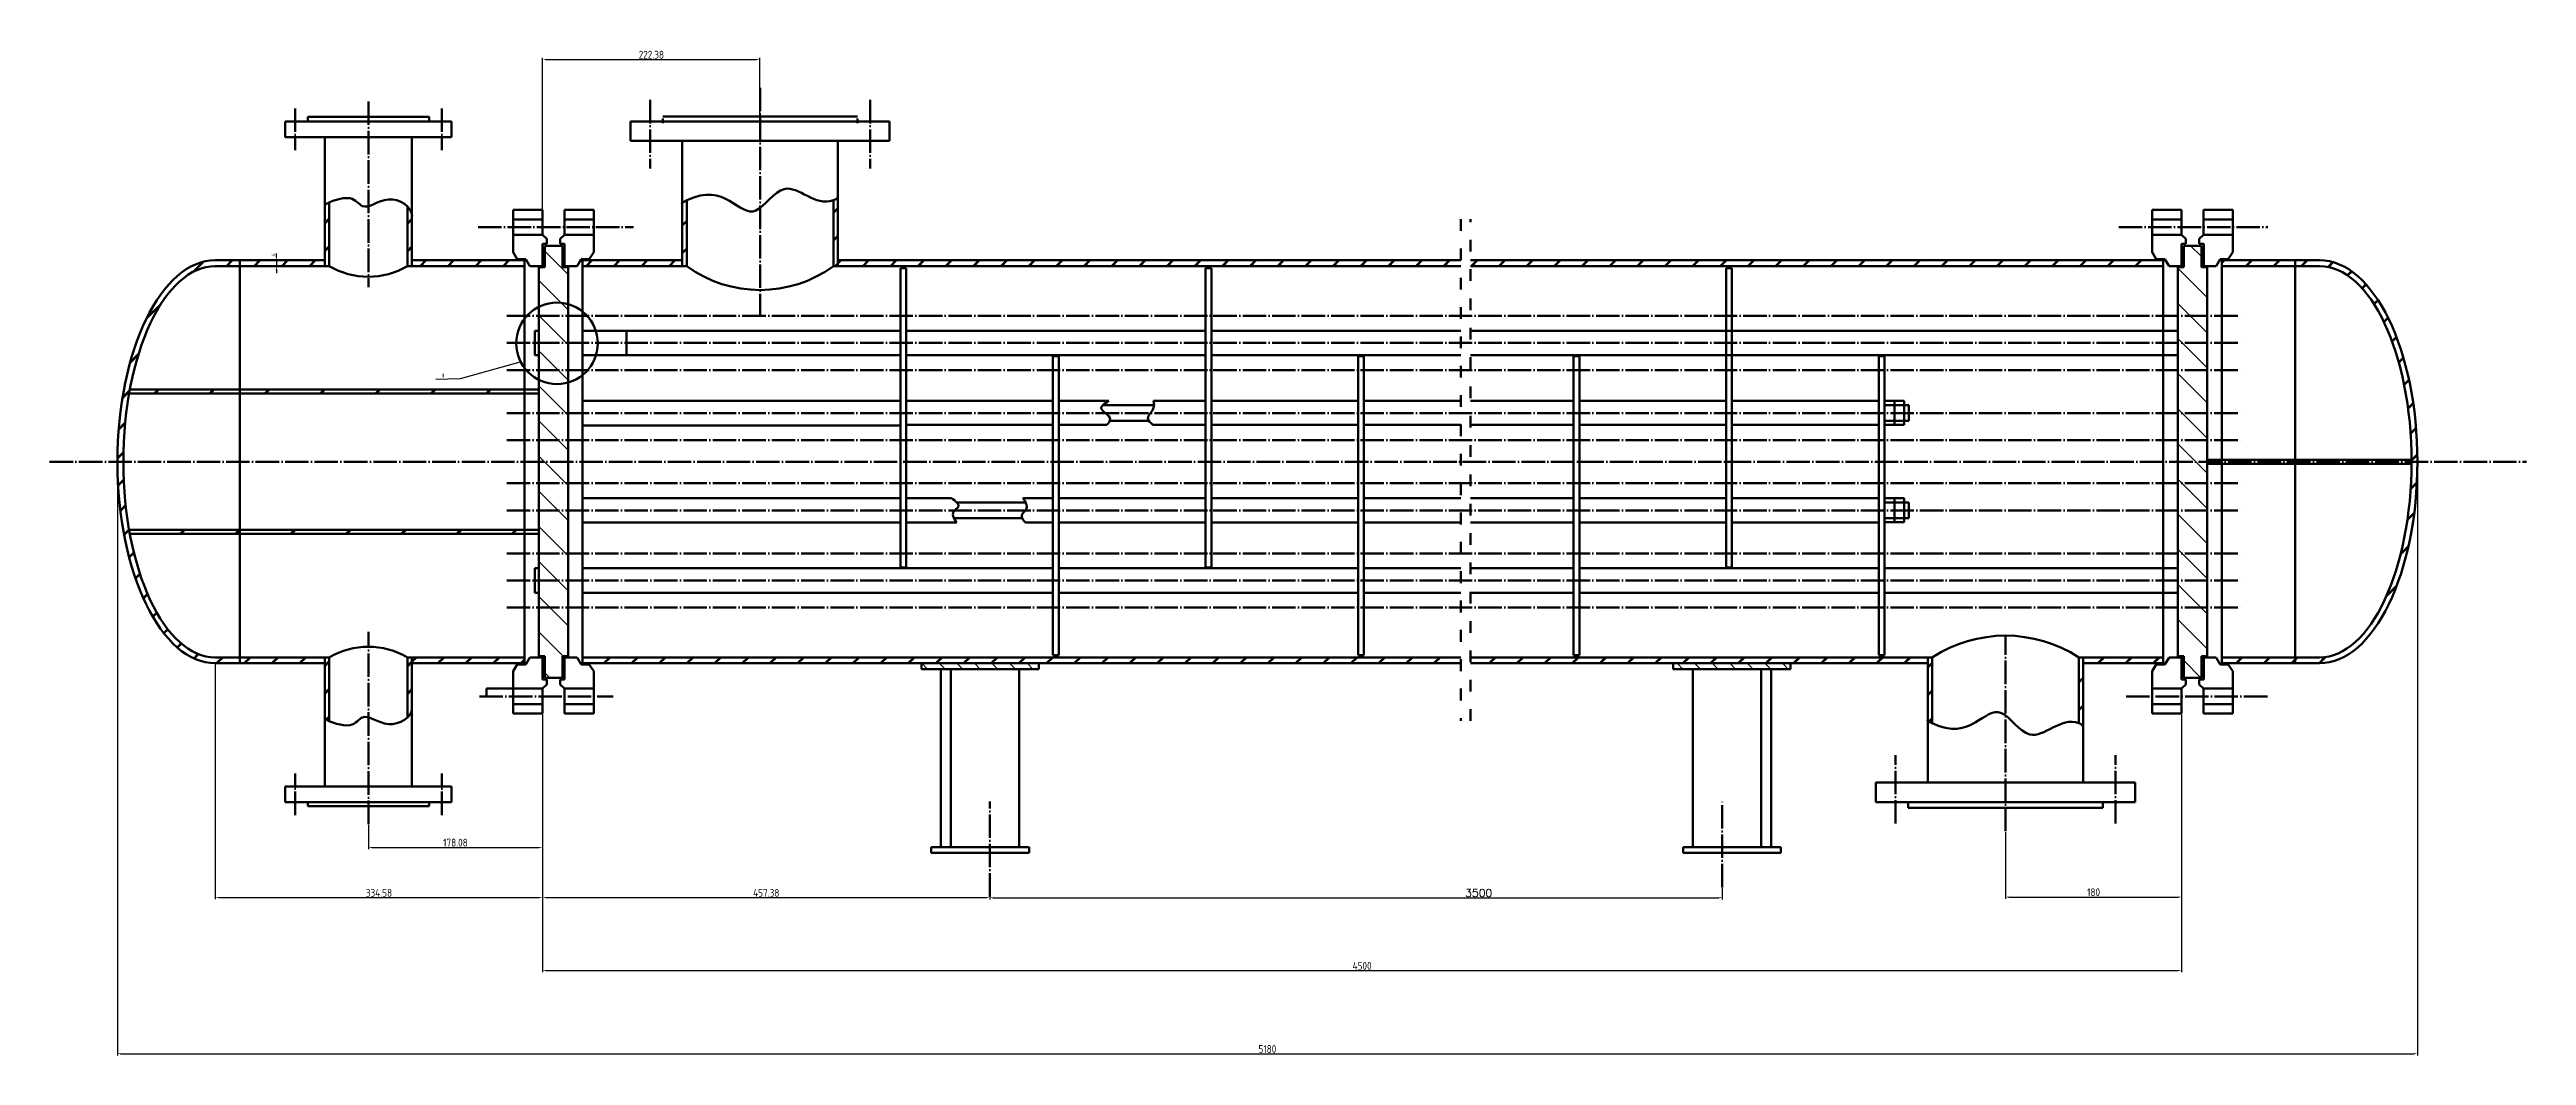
# Model space of a CAD drawing. Extents: x 163 to 2695, y 305 to 1333.
import ezdxf

# ---------------------------------------------------------------- set-up
doc = ezdxf.new("R2010")
doc.units = 0
doc.linetypes.add('ACAD_ISO03W100', pattern=[30, 12, -18])
doc.linetypes.add('ACAD_ISO04W100', pattern=[30, 24, -3, 0, -3])
doc.layers.get('0').update_dxf_attribs({"linetype": 'CONTINUOUS'})
doc.layers.get('Defpoints').update_dxf_attribs({"linetype": 'CONTINUOUS'})
for name, color, linetype, lineweight in [('中心线', 2, 'CONTINUOUS', 50), ('标注', 212, 'CONTINUOUS', 50), ('细实线', 82, 'CONTINUOUS', 50), ('轮廓线', 160, 'CONTINUOUS', 100)]:
    doc.layers.add(name, color=color, linetype=linetype, lineweight=lineweight)
doc.styles.get("Standard").update_dxf_attribs({"font": 'txt.shx', "bigfont": 'bigfont.shx'})
doc.styles.add('工程字', font='gbenor.shx', dxfattribs={"bigfont": 'gbcbig.shx'})
doc.dimstyles.new('GB-35', dxfattribs={"dimtxt": 3.5, "dimasz": 3.5, "dimexe": 1.75, "dimexo": 0.875, "dimgap": 0.875, "dimtad": 1, "dimdsep": 46, "dimtxsty": '工程字', "dimcen": 3.5, "dimadec": 0, "dimazin": 0, "dimtfac": 0.7, "dimtmove": 0, "dimatfit": 3, "dimfxl": 0, "dimtzin": 0, "dimarcsym": 0})
pattern_1 = [(45, (-496.246, -746.283), (-14.14214, 14.14214), []), (45, (-495.846, -746.283), (-14.14214, 14.14214), [])]

# ---------------------------------------------------------------- blocks, each defined once
blk = doc.blocks.new('*D10')
at = {"layer": 'Defpoints', "color": 0}
for p in [(397.7, 1117.7), (394.6, 1111.7), (397.7, 1111.7)]:
    blk.add_point(p, dxfattribs=at)
at = {"layer": '标注', "color": 0, "lineweight": -2}
for p, q in [((396.8, 1117.7), (392.8, 1117.7)), ((394.6, 1121.2), (394.6, 1124.7)), ((394.6, 1117.7), (394.6, 1111.7)), ((396.8, 1111.7), (392.8, 1111.7)), ((394.6, 1108.2), (394.6, 1104.7))]:
    blk.add_line(p, q, dxfattribs=at)
at = {"layer": '标注', "color": 0}
for points in [[(394, 1121.2), (395.2, 1121.2), (394.6, 1117.7)], [(394, 1108.2), (395.2, 1108.2), (394.6, 1111.7)]]:
    blk.add_solid(points, dxfattribs=at)
at = {"layer": '标注', "color": 0, "lineweight": 50, "insert": (391.6, 1123.4), "char_height": 3.5, "attachment_point": 5, "rotation": 90, "style": '工程字'}
blk.add_mtext('6', dxfattribs=at)
blk = doc.blocks.new('*D11')
at = {"layer": 'Defpoints', "color": 0}
for p in [(666.8, 654.2), (488.7, 541.3), (666.8, 517.4)]:
    blk.add_point(p, dxfattribs=at)
at = {"layer": '标注', "color": 0, "lineweight": -2}
for p, q in [((666.8, 653.4), (666.8, 515.7)), ((488.7, 540.4), (488.7, 515.7)), ((492.2, 517.4), (663.3, 517.4))]:
    blk.add_line(p, q, dxfattribs=at)
at = {"layer": '标注', "color": 0}
for points in [[(492.2, 518), (492.2, 516.9), (488.7, 517.4)], [(663.3, 518), (663.3, 516.9), (666.8, 517.4)]]:
    blk.add_solid(points, dxfattribs=at)
at = {"layer": '标注', "color": 0, "lineweight": 50, "insert": (577.7, 522.3), "char_height": 8, "attachment_point": 5, "style": '工程字'}
blk.add_mtext('178.08', dxfattribs=at)
blk = doc.blocks.new('*D12')
at = {"layer": 'Defpoints', "color": 0}
for p in [(666.8, 484.9), (1124.1, 467), (1124.1, 466.1)]:
    blk.add_point(p, dxfattribs=at)
at = {"layer": '标注', "color": 0, "lineweight": -2}
for p, q in [((666.8, 484), (666.8, 464.4)), ((670.3, 466.1), (1120.6, 466.1)), ((1124.1, 466.1), (1124.1, 464.4))]:
    blk.add_line(p, q, dxfattribs=at)
at = {"layer": '标注', "color": 0}
for points in [[(670.3, 466.7), (670.3, 465.6), (666.8, 466.1)], [(1120.6, 466.7), (1120.6, 465.6), (1124.1, 466.1)]]:
    blk.add_solid(points, dxfattribs=at)
at = {"layer": '标注', "color": 0, "lineweight": 50, "insert": (895.5, 471), "char_height": 8, "attachment_point": 5, "style": '工程字'}
blk.add_mtext('457.38', dxfattribs=at)
blk = doc.blocks.new('*D13')
at = {"layer": 'Defpoints', "color": 0}
for p in [(332.2, 705.7), (666.8, 654.2), (666.8, 466.1)]:
    blk.add_point(p, dxfattribs=at)
at = {"layer": '标注', "color": 0, "lineweight": -2}
for p, q in [((332.2, 704.9), (332.2, 464.4)), ((666.8, 653.4), (666.8, 464.4)), ((335.7, 466.1), (663.3, 466.1))]:
    blk.add_line(p, q, dxfattribs=at)
at = {"layer": '标注', "color": 0}
for points in [[(335.7, 466.7), (335.7, 465.6), (332.2, 466.1)], [(663.3, 466.7), (663.3, 465.6), (666.8, 466.1)]]:
    blk.add_solid(points, dxfattribs=at)
at = {"layer": '标注', "color": 0, "lineweight": 50, "insert": (499.5, 471), "char_height": 8, "attachment_point": 5, "style": '工程字'}
blk.add_mtext('334.58', dxfattribs=at)
blk = doc.blocks.new('*D14')
at = {"layer": 'Defpoints', "color": 0}
for p in [(232.2, 911.7), (2583.7, 911.7), (2583.7, 306.5)]:
    blk.add_point(p, dxfattribs=at)
at = {"layer": '标注', "color": 0, "lineweight": -2}
for p, q in [((232.2, 910.9), (232.2, 304.7)), ((2583.7, 910.9), (2583.7, 304.7)), ((235.7, 306.5), (2580.2, 306.5))]:
    blk.add_line(p, q, dxfattribs=at)
at = {"layer": '标注', "color": 0}
for points in [[(235.7, 307.1), (235.7, 305.9), (232.2, 306.5)], [(2580.2, 307.1), (2580.2, 305.9), (2583.7, 306.5)]]:
    blk.add_solid(points, dxfattribs=at)
at = {"layer": '标注', "color": 0, "lineweight": 50, "insert": (1407.9, 311.3), "char_height": 8, "attachment_point": 5, "style": '工程字'}
blk.add_mtext('5180', dxfattribs=at)
blk = doc.blocks.new('*D15')
at = {"layer": 'Defpoints', "color": 0}
for p in [(1124.1, 467), (1872.8, 476.6), (1872.8, 466)]:
    blk.add_point(p, dxfattribs=at)
at = {"layer": '标注', "color": 0, "lineweight": -2}
for p, q in [((1124.1, 466.1), (1124.1, 464.2)), ((1127.6, 466), (1869.3, 466)), ((1872.8, 475.7), (1872.8, 464.2))]:
    blk.add_line(p, q, dxfattribs=at)
at = {"layer": '标注', "color": 0}
for points in [[(1127.6, 466.6), (1127.6, 465.4), (1124.1, 466)], [(1869.3, 466.6), (1869.3, 465.4), (1872.8, 466)]]:
    blk.add_solid(points, dxfattribs=at)
at = {"layer": '标注', "color": 0, "lineweight": 50, "insert": (1623.9, 470.9), "char_height": 8, "attachment_point": 5}
blk.add_mtext('3500', dxfattribs=at)
blk = doc.blocks.new('*D16')
at = {"layer": 'Defpoints', "color": 0}
for p in [(666.8, 653.4), (2342.6, 654.2), (2342.6, 391.5)]:
    blk.add_point(p, dxfattribs=at)
at = {"layer": '标注', "color": 0, "lineweight": -2}
for p, q in [((666.8, 652.5), (666.8, 389.8)), ((2342.6, 653.4), (2342.6, 389.8)), ((670.3, 391.5), (2339.1, 391.5))]:
    blk.add_line(p, q, dxfattribs=at)
at = {"layer": '标注', "color": 0}
for points in [[(670.3, 392.1), (670.3, 391), (666.8, 391.5)], [(2339.1, 392.1), (2339.1, 391), (2342.6, 391.5)]]:
    blk.add_solid(points, dxfattribs=at)
at = {"layer": '标注', "color": 0, "lineweight": 50, "insert": (1504.7, 396.4), "char_height": 2.5, "attachment_point": 5, "style": '工程字'}
blk.add_mtext('{\\H3.2x;4500}', dxfattribs=at)
blk = doc.blocks.new('*D17')
at = {"layer": 'Defpoints', "color": 0}
for p in [(2162.6, 533.9), (2342.6, 533.9), (2342.6, 466.7)]:
    blk.add_point(p, dxfattribs=at)
at = {"layer": '标注', "color": 0, "lineweight": -2}
for p, q in [((2162.6, 533), (2162.6, 465)), ((2342.6, 533), (2342.6, 465)), ((2166.1, 466.7), (2339.1, 466.7))]:
    blk.add_line(p, q, dxfattribs=at)
at = {"layer": '标注', "color": 0}
for points in [[(2166.1, 467.3), (2166.1, 466.1), (2162.6, 466.7)], [(2339.1, 467.3), (2339.1, 466.1), (2342.6, 466.7)]]:
    blk.add_solid(points, dxfattribs=at)
at = {"layer": '标注', "color": 0, "lineweight": 50, "insert": (2252.6, 471.6), "char_height": 8, "attachment_point": 5, "style": '工程字'}
blk.add_mtext('180', dxfattribs=at)
blk = doc.blocks.new('*D18')
at = {"layer": 'Defpoints', "color": 0}
for p in [(889.1, 1323.1), (889.1, 1264.7), (666.8, 1169.2)]:
    blk.add_point(p, dxfattribs=at)
at = {"layer": '标注', "color": 0, "lineweight": -2}
for p, q in [((666.8, 1170.1), (666.8, 1324.8)), ((670.3, 1323.1), (885.6, 1323.1)), ((889.1, 1265.6), (889.1, 1324.8))]:
    blk.add_line(p, q, dxfattribs=at)
at = {"layer": '标注', "color": 0}
for points in [[(670.3, 1323.6), (670.3, 1322.5), (666.8, 1323.1)], [(885.6, 1323.6), (885.6, 1322.5), (889.1, 1323.1)]]:
    blk.add_solid(points, dxfattribs=at)
at = {"layer": '标注', "color": 0, "lineweight": 50, "insert": (778, 1327.9), "char_height": 8, "attachment_point": 5, "style": '工程字'}
blk.add_mtext('222.38', dxfattribs=at)

msp = doc.modelspace()

# ---------------------------------------------------------------- hatches: boundary and pattern name
h = msp.add_hatch()
h.set_pattern_fill('ANSI31', color=256, scale=8, angle=90, style=0)
h.paths.add_polyline_path([(693.051, 762.596), (663.051, 762.596), (663.051, 712.938), (669.051, 712.938), (669.051, 690.938), (687.051, 690.938), (687.051, 712.938), (693.051, 712.938)])
h.paths.add_polyline_path([(693.051, 862.022), (663.051, 862.022), (663.051, 818.022), (693.051, 818.022)])
h.paths.add_polyline_path([(693.051, 790.309), (663.051, 790.309), (663.051, 762.596), (693.051, 762.596)])
h.paths.add_polyline_path([(693.051, 818.022), (663.051, 818.022), (663.051, 790.309), (693.051, 790.309)])
h.paths.add_polyline_path([(693.051, 889.734), (663.051, 889.734), (663.051, 862.022), (693.051, 862.022)])
h.paths.add_polyline_path([(693.051, 911.734), (663.051, 911.734), (663.051, 889.734), (693.051, 889.734)])
h.paths.add_polyline_path([(693.051, 933.734), (663.051, 933.734), (663.051, 911.734), (693.051, 911.734)])
h.paths.add_polyline_path([(693.051, 961.447), (663.051, 961.447), (663.051, 933.734), (693.051, 933.734)])
h.paths.add_polyline_path([(693.051, 992.797, -0.1870693), (663.051, 995.465), (663.051, 961.447), (693.051, 961.447)])
h.paths.add_polyline_path([(693.051, 1005.447), (663.051, 1005.447), (663.051, 995.465, 0.1870693), (693.051, 992.797)])
h.paths.add_polyline_path([(693.051, 1033.16), (663.051, 1033.16), (663.051, 1005.447), (693.051, 1005.447)])
h.paths.add_polyline_path([(693.051, 1060.873), (663.051, 1060.873), (663.051, 1033.16), (693.051, 1033.16)])
h.paths.add_polyline_path([(693.051, 1110.531), (687.051, 1110.531), (687.051, 1132.531), (669.051, 1132.531), (669.051, 1110.531), (663.051, 1110.531), (663.051, 1070.175, -0.1870693), (693.051, 1072.843)])
h.paths.add_polyline_path([(693.051, 1072.843, 0.1870693), (663.051, 1070.175), (663.051, 1060.873), (693.051, 1060.873)])
h = msp.add_hatch()
h.set_pattern_fill('ANSI31', color=256, scale=8, angle=90, style=0)
h.paths.add_polyline_path([(2338.858, 1060.873), (2368.858, 1060.873), (2368.858, 1110.531), (2362.858, 1110.531), (2362.858, 1132.531), (2344.858, 1132.531), (2344.858, 1110.531), (2338.858, 1110.531)])
h.paths.add_polyline_path([(2368.858, 1033.16), (2368.858, 1060.873), (2338.858, 1060.873), (2338.858, 1033.16)])
h.paths.add_polyline_path([(2338.858, 1033.16), (2338.858, 1005.447), (2368.858, 1005.447), (2368.858, 1033.16)])
h.paths.add_polyline_path([(2368.858, 1005.447), (2338.858, 1005.447), (2338.858, 961.447), (2368.858, 961.447)])
h.paths.add_polyline_path([(2338.858, 961.447), (2338.858, 933.734), (2368.858, 933.734), (2368.858, 961.447)])
h.paths.add_polyline_path([(2368.858, 933.734), (2338.858, 933.734), (2338.858, 911.734), (2368.858, 911.734)])
h.paths.add_polyline_path([(2368.858, 889.734), (2368.858, 911.734), (2338.858, 911.734), (2338.858, 889.734)])
h.paths.add_polyline_path([(2368.858, 862.022), (2368.858, 889.734), (2338.858, 889.734), (2338.858, 862.022)])
h.paths.add_polyline_path([(2368.858, 862.022), (2338.858, 862.022), (2338.858, 818.022), (2368.858, 818.022)])
h.paths.add_polyline_path([(2368.858, 818.022), (2338.858, 818.022), (2338.858, 790.309), (2368.858, 790.309)])
h.paths.add_polyline_path([(2368.858, 790.309), (2338.858, 790.309), (2338.858, 762.596), (2368.858, 762.596)])
h.paths.add_polyline_path([(2368.858, 762.596), (2338.858, 762.596), (2338.858, 712.938), (2344.858, 712.938), (2344.858, 690.938), (2362.858, 690.938), (2362.858, 712.938), (2368.858, 712.938)])
h = msp.add_hatch()
h.set_pattern_fill('ANSI31', color=256, scale=4, angle=90, style=0)
h.paths.add_polyline_path([(1174.143, 705.734), (1054.143, 705.734), (1054.143, 699.734), (1114.143, 699.734), (1174.143, 699.734)])
h = msp.add_hatch()
h.set_pattern_fill('ANSI31', color=256, scale=4, angle=90, style=0)
h.paths.add_polyline_path([(1942.825, 705.734), (1822.825, 705.734), (1822.825, 699.734), (1882.825, 699.734), (1942.825, 699.734)])
at = {"layer": '细实线', "lineweight": 50}
h = msp.add_hatch(dxfattribs=at)
h.set_pattern_fill('JIS_LC_20', color=256, style=0)
h.set_pattern_definition(pattern_1)
edge = h.paths.add_edge_path()
edge.add_line((357.186, 711.734), (332.186, 711.734))
edge.add_ellipse((332.186, 911.734), major_axis=(0, 200), ratio=0.47, start_angle=471.627061, end_angle=540, ccw=False)
edge.add_ellipse((332.186, 911.734), major_axis=(0, 200), ratio=0.47, start_angle=470.399487, end_angle=471.627061, ccw=False)
edge.add_ellipse((332.186, 911.734), major_axis=(0, 200), ratio=0.47, start_angle=429.600513, end_angle=470.399487, ccw=False)
edge.add_ellipse((332.186, 911.734), major_axis=(0, 200), ratio=0.47, start_angle=428.372939, end_angle=429.600513, ccw=False)
edge.add_ellipse((332.186, 911.734), major_axis=(0, 200), ratio=0.47, start_angle=360, end_angle=428.372939, ccw=False)
edge.add_line((332.186, 1111.734), (357.186, 1111.734))
edge.add_line((357.186, 1111.734), (357.186, 1117.734))
edge.add_line((357.186, 1117.734), (332.186, 1117.734))
edge.add_ellipse((332.186, 911.734), major_axis=(0, 206), ratio=0.48543689, start_angle=0, end_angle=180)
edge.add_line((332.186, 705.734), (357.186, 705.734))
edge.add_line((357.186, 705.734), (357.186, 711.734))
h.paths.add_polyline_path([(444.186, 1117.734), (357.186, 1117.734), (357.186, 1111.734), (444.186, 1111.734)])
edge = h.paths.add_edge_path()
edge.add_spline(control_points=[(448.686, 1176.891), (446.879, 1176.075), (445.327, 1175.235), (444.186, 1174.456)], knot_values=[9.13690664, 9.13690664, 9.13690664, 9.13690664, 13.32011472, 13.32011472, 13.32011472, 13.32011472], degree=3, periodic=0)
edge.add_line((444.186, 1174.456), (444.186, 1111.734))
edge.add_line((444.186, 1111.734), (448.686, 1111.734))
edge.add_line((448.686, 1111.734), (448.686, 1176.891))
edge = h.paths.add_edge_path()
edge.add_spline(control_points=[(533.186, 1164.404), (532.738, 1167.481), (531.088, 1170.359), (528.686, 1172.787)], knot_values=[88.51291417, 88.51291417, 88.51291417, 88.51291417, 97.93809709, 97.93809709, 97.93809709, 97.93809709], degree=3, periodic=0)
edge.add_line((528.686, 1172.787), (528.686, 1111.734))
edge.add_line((528.686, 1111.734), (533.186, 1111.734))
edge.add_line((533.186, 1111.734), (533.186, 1164.404))
h.paths.add_polyline_path([(648.484, 1117.734), (533.186, 1117.734), (533.186, 1111.734), (648.484, 1111.734)])
h.paths.add_polyline_path([(809.643, 1117.734), (707.618, 1117.734), (707.618, 1111.734), (809.643, 1111.734)])
edge = h.paths.add_edge_path()
edge.add_spline(control_points=[(814.143, 1179.018), (812.362, 1178.132), (810.528, 1177.129), (809.643, 1176.457)], knot_values=[2.3833747, 2.3833747, 2.3833747, 2.3833747, 5.59669214, 5.59669214, 5.59669214, 5.59669214], degree=3, periodic=0)
edge.add_line((809.643, 1176.457), (809.643, 1111.734))
edge.add_line((809.643, 1111.734), (814.143, 1111.734))
edge.add_line((814.143, 1111.734), (814.143, 1179.018))
edge = h.paths.add_edge_path()
edge.add_spline(control_points=[(968.643, 1183.116), (968.643, 1181.088), (966.375, 1179.849), (964.143, 1179.018)], knot_values=[165.00583627, 165.00583627, 165.00583627, 165.00583627, 171.09217246, 171.09217246, 171.09217246, 171.09217246], degree=3, periodic=0)
edge.add_line((964.143, 1179.018), (964.143, 1111.734))
edge.add_line((964.143, 1111.734), (968.643, 1111.734))
edge.add_line((968.643, 1111.734), (968.643, 1182.466))
h.paths.add_polyline_path([(1605.644, 1117.734), (968.643, 1117.734), (968.643, 1111.734), (1605.644, 1111.734)])
h.paths.add_polyline_path([(2323.805, 1117.734), (1615.644, 1117.734), (1615.644, 1111.734), (2323.805, 1111.734)])
h.paths.add_polyline_path([(2458.681, 1117.734), (2383.681, 1117.734), (2383.681, 1111.734), (2458.681, 1111.734)])
edge = h.paths.add_edge_path()
edge.add_ellipse((2483.681, 911.734), major_axis=(0, 206), ratio=0.48543689, start_angle=180, end_angle=360)
edge.add_line((2483.681, 1117.734), (2458.681, 1117.734))
edge.add_line((2458.681, 1117.734), (2458.681, 1111.734))
edge.add_line((2458.681, 1111.734), (2483.681, 1111.734))
edge.add_ellipse((2483.681, 911.734), major_axis=(0, 200), ratio=0.47, start_angle=-89.427033, end_angle=0, ccw=False)
edge.add_ellipse((2483.681, 911.734), major_axis=(0, 200), ratio=0.47, start_angle=-90.572967, end_angle=-89.427033, ccw=False)
edge.add_ellipse((2483.681, 911.734), major_axis=(0, 200), ratio=0.47, start_angle=-180, end_angle=-90.572967, ccw=False)
edge.add_line((2483.681, 711.734), (2458.681, 711.734))
edge.add_line((2458.681, 711.734), (2458.681, 705.734))
edge.add_line((2458.681, 705.734), (2483.681, 705.734))
h.paths.add_polyline_path([(2458.681, 711.734), (2383.681, 711.734), (2383.681, 705.734), (2458.681, 705.734)])
h.paths.add_polyline_path([(2323.805, 711.734), (2242.073, 711.734), (2242.073, 705.734), (2323.805, 705.734)])
edge = h.paths.add_edge_path()
edge.add_line((2242.073, 711.734), (2237.573, 711.734))
edge.add_line((2237.573, 711.734), (2237.573, 644.45))
edge.add_spline(control_points=[(2237.573, 644.45), (2239.806, 643.62), (2242.073, 642.381), (2242.073, 640.352)], knot_values=[165.00583627, 165.00583627, 165.00583627, 165.00583627, 171.09217246, 171.09217246, 171.09217246, 171.09217246], degree=3, periodic=0)
edge.add_line((2242.073, 640.352), (2242.073, 711.734))
edge = h.paths.add_edge_path()
edge.add_line((2087.573, 711.734), (2083.073, 711.734))
edge.add_line((2083.073, 711.734), (2083.073, 647.012))
edge.add_spline(control_points=[(2083.073, 647.012), (2083.959, 646.34), (2085.792, 645.337), (2087.573, 644.45)], knot_values=[2.3833747, 2.3833747, 2.3833747, 2.3833747, 5.59669214, 5.59669214, 5.59669214, 5.59669214], degree=3, periodic=0)
edge.add_line((2087.573, 644.45), (2087.573, 711.734))
h.paths.add_polyline_path([(2083.073, 711.734), (1615.644, 711.734), (1615.644, 705.734), (2083.073, 705.734)])
h.paths.add_polyline_path([(1605.644, 711.734), (707.618, 711.734), (707.618, 705.734), (1605.644, 705.734)])
h.paths.add_polyline_path([(648.484, 711.734), (533.186, 711.734), (533.186, 705.734), (648.484, 705.734)])
h = msp.add_hatch(dxfattribs=at)
h.set_pattern_fill('JIS_LC_20', color=256, scale=2, style=0)
h.set_pattern_definition([(45, (-496.246, -746.283), (-28.28427, 28.28427), []), (45, (-495.446, -746.283), (-28.28427, 28.28427), [])])
h.paths.add_polyline_path([(648.484, 985.447), (357.186, 985.447), (357.186, 981.447), (648.484, 981.447)])
edge = h.paths.add_edge_path()
edge.add_line((357.186, 985.447), (244.803, 985.447))
edge.add_ellipse((332.186, 911.734), major_axis=(0, 200), ratio=0.47, start_angle=428.372939, end_angle=429.600513)
edge.add_line((244.081, 981.447), (357.186, 981.447))
edge.add_line((357.186, 981.447), (357.186, 985.447))
edge = h.paths.add_edge_path()
edge.add_line((357.186, 842.022), (244.081, 842.022))
edge.add_ellipse((332.186, 911.734), major_axis=(0, 200), ratio=0.47, start_angle=470.399487, end_angle=471.627061)
edge.add_line((244.803, 838.022), (357.186, 838.022))
edge.add_line((357.186, 838.022), (357.186, 842.022))
h.paths.add_polyline_path([(648.484, 842.022), (357.186, 842.022), (357.186, 838.022), (648.484, 838.022)])
edge = h.paths.add_edge_path()
edge.add_ellipse((2483.681, 911.734), major_axis=(0, 200), ratio=0.47, start_angle=-90.572967, end_angle=-89.427033)
edge.add_line((2577.676, 913.734), (2458.681, 913.734))
edge.add_line((2458.681, 913.734), (2458.681, 909.734))
edge.add_line((2458.681, 909.734), (2577.676, 909.734))
h.paths.add_polyline_path([(2458.681, 913.734), (2383.681, 913.734), (2383.681, 909.734), (2458.681, 909.734)])
h.paths.add_polyline_path([(2383.681, 913.734), (2368.858, 913.734), (2368.858, 909.734), (2383.681, 909.734)])
h = msp.add_hatch(dxfattribs=at)
h.set_pattern_fill('JIS_LC_20', color=256, style=0)
h.set_pattern_definition(pattern_1)
h.paths.add_polyline_path([(444.186, 711.734), (357.186, 711.734), (357.186, 705.734), (444.186, 705.734)])
h = msp.add_hatch(dxfattribs=at)
h.set_pattern_fill('JIS_LC_20', color=256, style=0)
h.set_pattern_definition(pattern_1)
edge = h.paths.add_edge_path()
edge.add_line((533.186, 711.734), (528.686, 711.734))
edge.add_line((528.686, 711.734), (528.686, 650.299))
edge.add_spline(control_points=[(528.686, 650.299), (531.414, 652.846), (533.142, 655.841), (533.186, 658.83)], knot_values=[88.55227565, 88.55227565, 88.55227565, 88.55227565, 99.35222455, 99.35222455, 99.35222455, 99.35222455], degree=3, periodic=0)
edge.add_line((533.186, 658.83), (533.186, 711.734))
edge = h.paths.add_edge_path()
edge.add_line((448.686, 711.734), (444.186, 711.734))
edge.add_line((444.186, 711.734), (444.186, 649.013))
edge.add_spline(control_points=[(444.186, 649.013), (445.327, 648.234), (446.879, 647.394), (448.686, 646.578)], knot_values=[9.13690664, 9.13690664, 9.13690664, 9.13690664, 13.32011472, 13.32011472, 13.32011472, 13.32011472], degree=3, periodic=0)
edge.add_line((448.686, 646.578), (448.686, 711.734))

# ---------------------------------------------------------------- linework, layer by layer
at = {"layer": '中心线', "linetype": 'ACAD_ISO04W100', "lineweight": 50}
for p, q in [((889.143, 1294.054), (889.143, 1060.873)), ((413.686, 1273.003), (413.686, 1230.379)), ((488.686, 1280.11), (488.686, 1090.076)), ((563.686, 1273.003), (563.686, 1230.379)), ((776.643, 1281.694), (776.643, 1211.566)), ((1001.643, 1281.694), (1001.643, 1211.566)), ((600.884, 1151.534), (759.806, 1151.534)), ((2278.322, 1151.534), (2430.911, 1151.534)), ((630.177, 1060.873), (2404.052, 1060.873)), ((752.512, 1033.16), (752.512, 1045.66)), ((752.512, 1045.66), (752.512, 1020.66)), ((630.177, 1033.16), (2404.052, 1033.16)), ((630.177, 1033.16), (2404.052, 1033.16)), ((630.177, 1005.447), (2404.052, 1005.447)), ((630.177, 961.447), (2404.052, 961.447)), ((162.712, 911.734), (2695.172, 911.734)), ((630.177, 933.734), (2404.052, 933.734)), ((630.177, 889.734), (2404.052, 889.734)), ((630.177, 862.022), (2404.052, 862.022)), ((630.177, 818.022), (2404.052, 818.022)), ((630.177, 790.309), (2404.052, 790.309)), ((630.177, 762.596), (2404.052, 762.596)), ((488.686, 541.253), (488.686, 737.771)), ((2162.573, 533.88), (2162.573, 733.928)), ((602.319, 671.734), (738.991, 671.734)), ((2285.909, 671.734), (2432.163, 671.734)), ((2050.073, 541.775), (2050.073, 611.903)), ((2275.073, 541.775), (2275.073, 611.903)), ((413.686, 550.465), (413.686, 593.089)), ((563.686, 550.465), (563.686, 593.089)), ((1124.143, 467.023), (1124.143, 564.367)), ((1872.825, 476.576), (1872.825, 566.262))]:
    msp.add_line(p, q, dxfattribs=at)
at = {"layer": '细实线', "linetype": 'ACAD_ISO03W100', "lineweight": 100}
for p, q in [((1605.644, 1159.736), (1605.644, 646.69)), ((1615.644, 646.69), (1615.644, 1159.736))]:
    msp.add_line(p, q, dxfattribs=at)
at = {"layer": '轮廓线', "lineweight": 50}
for p, q in [((488.686, 1259.734), (403.686, 1259.734)), ((403.686, 1259.734), (403.686, 1243.734)), ((403.686, 1243.734), (488.686, 1243.734)), ((488.686, 1264.507), (426.686, 1264.507)), ((426.686, 1264.507), (426.686, 1259.734)), ((488.686, 1264.507), (550.686, 1264.507)), ((488.686, 1259.734), (573.686, 1259.734)), ((573.686, 1243.734), (488.686, 1243.734)), ((550.686, 1264.507), (550.686, 1259.734)), ((573.686, 1259.734), (573.686, 1243.734)), ((1350.618, 973.947), (1500.618, 973.947)), ((1506.618, 973.947), (1605.644, 973.947)), ((1246.698, 953.447), (1286.817, 953.447)), ((1350.618, 949.397), (1500.618, 949.397)), ((1506.618, 949.397), (1605.644, 949.397)), ((1038.618, 874.522), (1084.967, 874.522)), ((1090.341, 870.022), (1160.793, 870.022)), ((1188.618, 874.522), (1157.86, 874.522)), ((1350.618, 874.522), (1500.618, 874.522)), ((1506.618, 874.522), (1605.644, 874.522)), ((1038.618, 849.522), (1090.44, 849.522)), ((1087.264, 854.022), (1157.237, 854.022)), ((1188.618, 849.522), (1160.445, 849.522)), ((1350.618, 849.522), (1500.618, 849.522)), ((1506.618, 849.522), (1605.644, 849.522)), ((403.686, 563.734), (403.686, 579.734)), ((403.686, 579.734), (488.686, 579.734)), ((488.686, 563.734), (403.686, 563.734)), ((426.686, 559.741), (426.686, 563.734)), ((488.686, 559.741), (426.686, 559.741)), ((573.686, 579.734), (488.686, 579.734)), ((488.686, 563.734), (573.686, 563.734)), ((488.686, 559.741), (550.686, 559.741)), ((550.686, 559.741), (550.686, 563.734)), ((573.686, 563.734), (573.686, 579.734))]:
    msp.add_line(p, q, dxfattribs=at)
at = {"layer": '轮廓线', "lineweight": 100}
for p, q in [((444.186, 1243.734), (444.186, 1111.734)), ((533.186, 1243.734), (533.186, 1111.734)), ((889.143, 1259.734), (756.643, 1259.734)), ((756.643, 1259.734), (756.643, 1239.734)), ((789.643, 1264.734), (889.143, 1264.734)), ((789.643, 1257.741), (789.643, 1262.741)), ((889.143, 1264.734), (988.643, 1264.734)), ((889.143, 1259.734), (1021.643, 1259.734)), ((988.643, 1257.741), (988.643, 1262.741)), ((1021.643, 1239.734), (1021.643, 1259.734)), ((756.643, 1239.734), (1021.643, 1239.734)), ((809.643, 1239.734), (809.643, 1111.734)), ((968.643, 1239.734), (968.643, 1111.734)), ((448.686, 1176.891), (448.686, 1111.734)), ((528.686, 1111.734), (528.686, 1172.787)), ((636.765, 1169.234), (666.765, 1169.234)), ((636.765, 1169.234), (636.765, 1125.931)), ((666.765, 1169.234), (666.765, 1151.734)), ((719.143, 1169.234), (689.143, 1169.234)), ((689.143, 1169.234), (689.143, 1151.734)), ((719.143, 1169.234), (719.143, 1125.931)), ((814.143, 1111.734), (814.143, 1179.018)), ((964.143, 1111.734), (964.143, 1179.018)), ((2312.573, 1169.234), (2342.573, 1169.234)), ((2312.573, 1169.234), (2312.573, 1125.931)), ((2342.573, 1169.234), (2342.573, 1151.734)), ((2394.95, 1169.234), (2364.95, 1169.234)), ((2364.95, 1169.234), (2364.95, 1151.734)), ((2394.95, 1169.234), (2394.95, 1125.931)), ((636.765, 1159.534), (666.765, 1159.534)), ((666.765, 1143.734), (636.765, 1143.734)), ((666.765, 1151.734), (666.765, 1143.734)), ((666.765, 1143.734), (671.008, 1139.492)), ((689.143, 1143.734), (684.9, 1139.492)), ((689.143, 1159.534), (719.143, 1159.534)), ((689.143, 1151.734), (689.143, 1143.734)), ((689.143, 1143.734), (719.143, 1143.734)), ((2312.573, 1159.534), (2342.573, 1159.534)), ((2342.573, 1143.734), (2312.573, 1143.734)), ((2342.573, 1151.734), (2342.573, 1143.734)), ((2342.573, 1143.734), (2346.816, 1139.492)), ((2364.95, 1143.734), (2360.708, 1139.492)), ((2364.95, 1159.534), (2394.95, 1159.534)), ((2364.95, 1151.734), (2364.95, 1143.734)), ((2364.95, 1143.734), (2394.95, 1143.734)), ((357.186, 1117.734), (332.186, 1117.734)), ((444.186, 1117.734), (357.186, 1117.734)), ((357.186, 1117.734), (357.186, 705.734)), ((648.484, 1117.734), (533.186, 1117.734)), ((640.783, 1118.971), (636.765, 1125.931)), ((640.783, 1118.971), (645.587, 1118.971)), ((645.587, 1118.971), (649.765, 1118.971)), ((648.484, 1111.734), (648.484, 1117.734)), ((653.943, 1111.734), (649.765, 1118.971)), ((671.008, 1134.492), (666.765, 1134.492)), ((666.765, 1134.492), (666.765, 1111.734)), ((687.051, 1132.531), (669.051, 1132.531)), ((669.051, 1132.531), (669.051, 1110.531)), ((671.008, 1139.492), (671.008, 1134.492)), ((684.9, 1139.492), (684.9, 1134.492)), ((684.9, 1134.492), (689.336, 1134.492)), ((687.051, 1110.531), (687.051, 1132.531)), ((689.336, 1134.492), (689.336, 1111.734)), ((702.158, 1111.734), (706.336, 1118.971)), ((714.476, 1118.971), (706.336, 1118.971)), ((809.643, 1117.734), (707.618, 1117.734)), ((707.618, 1111.734), (707.618, 1117.734)), ((714.476, 1118.971), (719.143, 1125.931)), ((1605.644, 1117.734), (968.643, 1117.734)), ((1615.644, 1117.734), (2323.805, 1117.734)), ((2316.591, 1118.971), (2312.573, 1125.931)), ((2316.591, 1118.971), (2325.573, 1118.971)), ((2323.805, 1117.734), (2323.805, 1111.734)), ((2329.751, 1111.734), (2325.573, 1118.971)), ((2346.816, 1134.492), (2342.573, 1134.492)), ((2342.573, 1134.492), (2342.573, 1111.734)), ((2362.858, 1132.531), (2344.858, 1132.531)), ((2344.858, 1132.531), (2344.858, 1110.531)), ((2346.816, 1139.492), (2346.816, 1134.492)), ((2360.708, 1139.492), (2360.708, 1134.492)), ((2360.708, 1134.492), (2365.144, 1134.492)), ((2362.858, 1110.531), (2362.858, 1132.531)), ((2365.144, 1134.492), (2365.144, 1111.734)), ((2377.965, 1111.734), (2382.144, 1118.971)), ((2390.283, 1118.971), (2382.144, 1118.971)), ((2383.681, 1117.734), (2383.681, 1111.734)), ((2383.681, 1117.734), (2483.681, 1117.734)), ((2390.283, 1118.971), (2394.95, 1125.931)), ((2458.681, 1117.734), (2458.681, 705.734)), ((357.186, 1111.734), (332.186, 1111.734)), ((448.686, 1111.734), (357.186, 1111.734)), ((533.186, 1111.734), (528.686, 1111.734)), ((648.484, 1111.734), (533.186, 1111.734)), ((648.484, 1111.734), (648.484, 711.734)), ((653.943, 1111.734), (666.765, 1111.734)), ((669.051, 1110.531), (663.051, 1110.531)), ((663.051, 1110.531), (663.051, 712.938)), ((693.051, 1110.531), (687.051, 1110.531)), ((702.158, 1111.734), (689.336, 1111.734)), ((693.051, 1110.531), (693.051, 712.938)), ((814.143, 1111.734), (707.618, 1111.734)), ((707.618, 1111.734), (707.618, 711.734)), ((1605.644, 1111.734), (964.143, 1111.734)), ((1032.618, 911.734), (1032.618, 1109.484)), ((1032.618, 1109.484), (1038.618, 1109.484)), ((1038.618, 1109.484), (1038.618, 911.734)), ((1344.618, 911.734), (1344.618, 1109.484)), ((1344.618, 1109.484), (1350.618, 1109.484)), ((1350.618, 1109.484), (1350.618, 911.734)), ((1615.644, 1111.734), (2323.805, 1111.734)), ((1876.858, 911.734), (1876.858, 1109.484)), ((1876.858, 1109.484), (1882.858, 1109.484)), ((1882.858, 1109.484), (1882.858, 911.734)), ((2323.805, 1111.734), (2323.805, 711.734)), ((2329.751, 1111.734), (2342.573, 1111.734)), ((2344.858, 1110.531), (2338.858, 1110.531)), ((2338.858, 1110.531), (2338.858, 712.938)), ((2368.858, 1110.531), (2362.858, 1110.531)), ((2377.965, 1111.734), (2365.144, 1111.734)), ((2368.858, 1110.531), (2368.858, 712.938)), ((2383.681, 1111.734), (2483.681, 1111.734)), ((2383.681, 1111.734), (2383.681, 711.734)), ((663.051, 1045.66), (659.051, 1045.66)), ((659.051, 1045.66), (659.051, 1020.66)), ((707.618, 1045.66), (1032.618, 1045.66)), ((1038.618, 1045.66), (1344.618, 1045.66)), ((1350.618, 1045.66), (1605.644, 1045.66)), ((1615.644, 1045.66), (2338.858, 1045.66)), ((659.051, 1020.66), (663.051, 1020.66)), ((707.618, 1020.66), (1032.618, 1020.66)), ((1038.618, 1020.66), (1344.618, 1020.66)), ((1194.618, 1019.734), (1188.618, 1019.734)), ((1188.618, 1019.734), (1188.618, 911.734)), ((1194.618, 911.734), (1194.618, 1019.734)), ((1350.618, 1020.66), (1605.644, 1020.66)), ((1506.618, 1019.734), (1500.618, 1019.734)), ((1500.618, 1019.734), (1500.618, 911.734)), ((1506.618, 911.734), (1506.618, 1019.734)), ((1615.644, 1020.66), (2338.858, 1020.66)), ((1726.858, 1019.734), (1720.858, 1019.734)), ((1720.858, 1019.734), (1720.858, 911.734)), ((1726.858, 911.734), (1726.858, 1019.734)), ((2038.858, 1019.734), (2032.858, 1019.734)), ((2032.858, 1019.734), (2032.858, 911.734)), ((2038.858, 911.734), (2038.858, 1019.734)), ((244.081, 981.447), (663.051, 981.447)), ((244.803, 985.447), (663.051, 985.447)), ((707.618, 973.947), (1032.618, 973.947)), ((1038.618, 973.947), (1188.618, 973.947)), ((1194.618, 973.947), (1245.752, 973.947)), ((1239.345, 969.447), (1291.972, 969.447)), ((1344.618, 973.947), (1291.524, 973.947)), ((1615.644, 973.947), (1720.858, 973.947)), ((1876.858, 973.947), (1726.858, 973.947)), ((2032.858, 973.947), (1882.858, 973.947)), ((2038.858, 973.947), (2058.858, 973.947)), ((2038.858, 969.447), (2043.858, 969.447)), ((2043.858, 969.447), (2058.858, 969.447)), ((2049.136, 973.722), (2049.136, 949.172)), ((2058.858, 949.397), (2058.858, 973.947)), ((2058.858, 969.447), (2063.858, 969.447)), ((2063.858, 969.447), (2063.858, 953.447)), ((707.618, 948.947), (1032.618, 948.947)), ((1038.618, 949.397), (1188.618, 949.397)), ((1194.618, 949.397), (1243.83, 949.397)), ((1290.658, 949.397), (1344.618, 949.397)), ((1615.644, 949.397), (1720.858, 949.397)), ((1876.858, 949.397), (1726.858, 949.397)), ((2032.858, 949.397), (1882.858, 949.397)), ((2038.858, 953.447), (2043.858, 953.447)), ((2038.858, 949.397), (2058.858, 949.397)), ((2043.858, 953.447), (2058.858, 953.447)), ((2058.858, 953.447), (2063.858, 953.447)), ((1032.618, 911.734), (1032.618, 803.734)), ((1038.618, 803.734), (1038.618, 911.734)), ((1188.618, 713.984), (1188.618, 911.734)), ((1194.618, 911.734), (1194.618, 713.984)), ((1344.618, 911.734), (1344.618, 803.734)), ((1350.618, 803.734), (1350.618, 911.734)), ((1500.618, 713.984), (1500.618, 911.734)), ((1506.618, 911.734), (1506.618, 713.984)), ((1720.858, 713.984), (1720.858, 911.734)), ((1726.858, 911.734), (1726.858, 713.984)), ((1876.858, 911.734), (1876.858, 803.734)), ((1882.858, 803.734), (1882.858, 911.734)), ((2032.858, 713.984), (2032.858, 911.734)), ((2038.858, 911.734), (2038.858, 713.984)), ((2577.676, 913.734), (2368.858, 913.734)), ((2577.676, 909.734), (2368.858, 909.734)), ((707.618, 874.522), (1032.618, 874.522)), ((1194.618, 874.522), (1344.618, 874.522)), ((1615.644, 874.522), (1720.858, 874.522)), ((1876.858, 874.522), (1726.858, 874.522)), ((2032.858, 874.522), (1882.858, 874.522)), ((2038.858, 874.522), (2058.858, 874.522)), ((2038.858, 870.022), (2043.858, 870.022)), ((2043.858, 870.022), (2058.858, 870.022)), ((2049.136, 874.297), (2049.136, 849.747)), ((2058.858, 849.971), (2058.858, 874.522)), ((2058.858, 870.022), (2063.858, 870.022)), ((2063.858, 870.022), (2063.858, 854.022)), ((244.081, 842.022), (663.051, 842.022)), ((244.803, 838.022), (663.051, 838.022)), ((707.618, 849.522), (1032.618, 849.522)), ((1194.618, 849.522), (1344.618, 849.522)), ((1615.644, 849.522), (1720.858, 849.522)), ((1876.858, 849.522), (1726.858, 849.522)), ((2032.858, 849.522), (1882.858, 849.522)), ((2038.858, 854.022), (2043.858, 854.022)), ((2038.858, 849.971), (2058.858, 849.971)), ((2043.858, 854.022), (2058.858, 854.022)), ((2058.858, 854.022), (2063.858, 854.022)), ((663.051, 802.809), (659.051, 802.809)), ((659.051, 802.809), (659.051, 777.809)), ((707.618, 802.809), (1188.618, 802.809)), ((1032.618, 803.734), (1038.618, 803.734)), ((1194.618, 802.809), (1500.618, 802.809)), ((1344.618, 803.734), (1350.618, 803.734)), ((1506.618, 802.809), (1605.644, 802.809)), ((1615.644, 802.809), (1720.858, 802.809)), ((1882.858, 802.809), (1726.858, 802.809)), ((1876.858, 803.734), (1882.858, 803.734)), ((2032.858, 802.809), (1882.858, 802.809)), ((2038.858, 802.809), (2338.858, 802.809)), ((659.051, 777.809), (663.051, 777.809)), ((707.618, 777.809), (1188.618, 777.809)), ((1194.618, 777.809), (1500.618, 777.809)), ((1506.618, 777.809), (1605.644, 777.809)), ((1615.644, 777.809), (1720.858, 777.809)), ((1882.858, 777.809), (1726.858, 777.809)), ((2032.858, 777.809), (1882.858, 777.809)), ((2038.858, 777.809), (2338.858, 777.809)), ((357.186, 711.734), (332.186, 711.734)), ((448.686, 711.734), (357.186, 711.734)), ((444.186, 579.734), (444.186, 711.734)), ((448.686, 646.578), (448.686, 711.734)), ((528.686, 711.734), (528.686, 650.299)), ((533.186, 711.734), (528.686, 711.734)), ((648.484, 711.734), (533.186, 711.734)), ((533.186, 579.734), (533.186, 711.734)), ((648.484, 711.734), (591.681, 711.734)), ((648.484, 711.734), (648.484, 705.734)), ((653.943, 711.734), (649.765, 704.498)), ((653.943, 711.734), (666.765, 711.734)), ((669.051, 712.938), (663.051, 712.938)), ((666.765, 688.977), (666.765, 711.734)), ((669.051, 690.938), (669.051, 712.938)), ((693.051, 712.938), (687.051, 712.938)), ((687.051, 712.938), (687.051, 690.938)), ((689.336, 688.977), (689.336, 711.734)), ((702.158, 711.734), (689.336, 711.734)), ((702.158, 711.734), (706.336, 704.498)), ((707.618, 711.734), (707.618, 705.734)), ((707.618, 711.734), (1605.644, 711.734)), ((1194.618, 713.984), (1188.618, 713.984)), ((1506.618, 713.984), (1500.618, 713.984)), ((1615.644, 711.734), (2087.573, 711.734)), ((1726.858, 713.984), (1720.858, 713.984)), ((2038.858, 713.984), (2032.858, 713.984)), ((2083.073, 583.734), (2083.073, 711.734)), ((2087.573, 711.734), (2087.573, 644.45)), ((2237.573, 711.734), (2237.573, 644.45)), ((2237.573, 711.734), (2323.805, 711.734)), ((2242.073, 583.734), (2242.073, 711.734)), ((2323.805, 711.734), (2323.805, 705.734)), ((2329.751, 711.734), (2325.573, 704.498)), ((2329.751, 711.734), (2342.573, 711.734)), ((2344.858, 712.938), (2338.858, 712.938)), ((2342.573, 688.977), (2342.573, 711.734)), ((2344.858, 690.938), (2344.858, 712.938)), ((2368.858, 712.938), (2362.858, 712.938)), ((2362.858, 712.938), (2362.858, 690.938)), ((2365.144, 688.977), (2365.144, 711.734)), ((2377.965, 711.734), (2365.144, 711.734)), ((2377.965, 711.734), (2382.144, 704.498)), ((2383.681, 711.734), (2483.681, 711.734)), ((2383.681, 711.734), (2383.681, 705.734)), ((357.186, 705.734), (332.186, 705.734)), ((444.186, 705.734), (357.186, 705.734)), ((648.484, 705.734), (533.186, 705.734)), ((648.484, 705.734), (606.536, 705.734)), ((640.783, 704.498), (636.765, 697.538)), ((636.765, 654.234), (636.765, 697.538)), ((640.783, 704.498), (645.587, 704.498)), ((645.587, 704.498), (649.765, 704.498)), ((671.008, 688.977), (666.765, 688.977)), ((666.765, 679.734), (671.008, 683.977)), ((687.051, 690.938), (669.051, 690.938)), ((671.008, 683.977), (671.008, 688.977)), ((684.9, 683.977), (684.9, 688.977)), ((684.9, 688.977), (689.336, 688.977)), ((689.143, 679.734), (684.9, 683.977)), ((714.476, 704.498), (706.336, 704.498)), ((707.618, 705.734), (1605.644, 705.734)), ((714.476, 704.498), (719.143, 697.538)), ((719.143, 654.234), (719.143, 697.538)), ((1054.143, 699.734), (1054.143, 705.734)), ((1114.143, 699.734), (1054.143, 699.734)), ((1074.143, 699.734), (1074.143, 517.734)), ((1084.143, 699.734), (1084.143, 517.734)), ((1114.143, 699.734), (1174.143, 699.734)), ((1154.143, 699.734), (1154.143, 517.734)), ((1174.143, 699.734), (1174.143, 705.734)), ((1615.644, 705.734), (2083.073, 705.734)), ((1822.825, 699.734), (1822.825, 705.734)), ((1882.825, 699.734), (1822.825, 699.734)), ((1842.825, 699.734), (1842.825, 517.734)), ((1882.825, 699.734), (1942.825, 699.734)), ((1912.825, 699.734), (1912.825, 517.734)), ((1922.825, 699.734), (1922.825, 517.734)), ((1942.825, 699.734), (1942.825, 705.734)), ((2242.073, 705.734), (2323.805, 705.734)), ((2316.591, 704.498), (2312.573, 697.538)), ((2312.573, 654.234), (2312.573, 697.538)), ((2316.591, 704.498), (2325.573, 704.498)), ((2346.816, 688.977), (2342.573, 688.977)), ((2342.573, 679.734), (2346.816, 683.977)), ((2362.858, 690.938), (2344.858, 690.938)), ((2346.816, 683.977), (2346.816, 688.977)), ((2360.708, 683.977), (2360.708, 688.977)), ((2360.708, 688.977), (2365.144, 688.977)), ((2364.95, 679.734), (2360.708, 683.977)), ((2390.283, 704.498), (2382.144, 704.498)), ((2383.681, 705.734), (2483.681, 705.734)), ((2390.283, 704.498), (2394.95, 697.538)), ((2394.95, 654.234), (2394.95, 697.538)), ((636.765, 679.734), (609.576, 679.734)), ((609.576, 679.734), (609.576, 671.734)), ((666.765, 679.734), (636.765, 679.734)), ((636.765, 663.935), (666.765, 663.935)), ((666.765, 671.734), (666.765, 679.734)), ((666.765, 654.234), (666.765, 671.734)), ((689.143, 671.734), (689.143, 679.734)), ((689.143, 679.734), (719.143, 679.734)), ((689.143, 654.234), (689.143, 671.734)), ((689.143, 663.935), (719.143, 663.935)), ((2342.573, 679.734), (2312.573, 679.734)), ((2312.573, 663.935), (2342.573, 663.935)), ((2342.573, 671.734), (2342.573, 679.734)), ((2342.573, 654.234), (2342.573, 671.734)), ((2364.95, 671.734), (2364.95, 679.734)), ((2364.95, 679.734), (2394.95, 679.734)), ((2364.95, 654.234), (2364.95, 671.734)), ((2364.95, 663.935), (2394.95, 663.935)), ((636.765, 654.234), (666.765, 654.234)), ((719.143, 654.234), (689.143, 654.234)), ((2312.573, 654.234), (2342.573, 654.234)), ((2394.95, 654.234), (2364.95, 654.234)), ((2030.073, 563.734), (2030.073, 583.734)), ((2030.073, 583.734), (2295.073, 583.734)), ((2295.073, 583.734), (2295.073, 563.734)), ((2162.573, 563.734), (2030.073, 563.734)), ((2063.073, 557.913), (2063.073, 563.734)), ((2063.073, 557.913), (2162.573, 557.913)), ((2162.573, 563.734), (2295.073, 563.734)), ((2162.573, 557.913), (2262.073, 557.913)), ((2262.073, 557.913), (2262.073, 563.734)), ((1064.143, 511.734), (1064.143, 517.734)), ((1064.143, 517.734), (1164.143, 517.734)), ((1164.143, 511.734), (1064.143, 511.734)), ((1164.143, 517.734), (1164.143, 511.734)), ((1932.825, 517.734), (1832.825, 517.734)), ((1832.825, 517.734), (1832.825, 511.734)), ((1832.825, 511.734), (1932.825, 511.734)), ((1932.825, 511.734), (1932.825, 517.734))]:
    msp.add_line(p, q, dxfattribs=at)
at = {"layer": '轮廓线', "lineweight": 50}
msp.add_circle((681.491, 1032.82), 41.659, dxfattribs=at)
at = {"layer": '轮廓线', "lineweight": 100}
for centre, radius, start, end in [((488.686, 1180.579), 79.621, 239.842615, 300.157385), ((889.143, 1214.752), 127.427, 233.944293, 306.055707), ((488.686, 642.89), 79.621, 59.842615, 120.157385), ((2162.573, 596.104), 137.824, 57.031757, 122.968243)]:
    msp.add_arc(centre, radius, start, end, dxfattribs=at)
for major_axis, ratio, start_param, end_param in [((0, 206), 0.48543689, 0, 3.14159265), ((0, 200), 0.47, 6.28318531, 9.42477796)]:
    msp.add_ellipse((332.186, 911.734), major_axis=major_axis, ratio=ratio, start_param=start_param, end_param=end_param, dxfattribs=at)
at = {"layer": '轮廓线', "lineweight": 100, "extrusion": (0, 0, -1)}
for major_axis, ratio, start_param, end_param in [((0, 206), 0.48543689, 0, 3.14159265), ((0, 200), 0.47, 6.28318531, 9.42477796)]:
    msp.add_ellipse((2483.681, 911.734), major_axis=major_axis, ratio=ratio, start_param=start_param, end_param=end_param, dxfattribs=at)
at = {"layer": '轮廓线', "lineweight": 100}
for points, start_tangent, end_tangent in [([(809.643, 1175.691), (814.143, 1179.018), (884.939, 1168.636), (913.923, 1190.542), (964.143, 1179.018), (968.643, 1183.116)], (-0.99816208, -0.06060081), (0, 1)), ([(2083.073, 647.778), (2087.573, 644.45), (2158.37, 654.832), (2187.354, 632.927), (2237.573, 644.45), (2242.073, 640.352)], (-0.99816208, 0.06060081), (0, -1))]:
    msp.add_spline(points, degree=3, dxfattribs=dict(at, start_tangent=start_tangent, end_tangent=end_tangent))
for points in [[(444.186, 1174.456), (449.209, 1177.884), (472.626, 1186.2), (484.052, 1165.375), (508.768, 1188.729), (533.308, 1172.612), (533.308, 1162.722)], [(444.186, 649.013), (449.209, 645.584), (472.626, 637.268), (484.052, 658.093), (508.768, 634.74), (533.308, 650.857), (533.186, 659.065)]]:
    msp.add_open_spline(points, degree=3, knots=[9.13690664, 9.13690664, 9.13690664, 9.13690664, 27.54661702, 42.37926805, 69.96732961, 99.63581233, 99.63581233, 99.63581233, 99.63581233], dxfattribs=at)
at = {"layer": '轮廓线', "lineweight": 50}
for points in [[(1245.752, 973.947), (1237.978, 966.431), (1247.071, 955.232), (1243.83, 949.397)], [(1291.524, 973.947), (1291.524, 966.736), (1285.786, 956.043), (1290.658, 949.397)]]:
    msp.add_spline(points, degree=3, dxfattribs=at)
for points, knots in [([(1084.967, 874.522), (1088.882, 871.552), (1096.864, 865.498), (1082.484, 860.298), (1089.101, 850.841), (1090.44, 849.522)], [0, 0, 0, 0, 10.99019558, 22.40991218, 27.44384048, 27.44384048, 27.44384048, 27.44384048]), ([(1157.86, 874.522), (1159.185, 873.114), (1165.481, 863.014), (1153.228, 858.423), (1158.345, 852.111), (1160.445, 849.522)], [3.36600747, 3.36600747, 3.36600747, 3.36600747, 8.6168908, 20.47202605, 28.71938131, 28.71938131, 28.71938131, 28.71938131])]:
    msp.add_open_spline(points, degree=3, knots=knots, dxfattribs=at)

# ---------------------------------------------------------------- texts
at = {"layer": '轮廓线', "lineweight": 100, "insert": (565.813, 998.053), "char_height": 3.5, "attachment_point": 9}
msp.add_mtext('I', dxfattribs=at)

# ---------------------------------------------------------------- dimensions: what is measured, and where the dimension line sits
at = {"layer": '标注', "lineweight": 50}
for base, p1, p2, picture, middle in [((889.143, 1323.054), (666.765, 1169.234), (889.143, 1264.734), '*D18', (777.954, 1323.054)), ((666.765, 517.446), (488.686, 541.253), (666.765, 654.234), '*D11', (577.726, 517.446))]:
    dim = msp.add_linear_dim(base=base, p1=p1, p2=p2, dimstyle='GB-35', override={"dimtxt": 8}, dxfattribs=at)
    dim.commit()
    dim.dimension.update_dxf_attribs({"geometry": picture, "text_midpoint": middle, "dimtype": 160})
dim = msp.add_linear_dim(base=(394.588, 1111.734), p1=(397.71, 1117.734), p2=(397.71, 1111.734), angle=90, dimstyle='GB-35', override={"dimtmove": 2}, dxfattribs=at)
dim.commit()
dim.dimension.update_dxf_attribs({"geometry": '*D10', "text_midpoint": (391.636, 1123.4), "dimtype": 160})
for base, p1, p2, text, override, picture, middle in [((2583.681, 306.47), (232.186, 911.734), (2583.681, 911.734), '5180', {"dimtxt": 8}, '*D14', (1407.934, 306.47)), ((2342.573, 391.542), (666.765, 653.359), (2342.573, 654.234), '{\\H3.2x;4500}', {"dimtxt": 2.5}, '*D16', (1504.669, 391.542)), ((1872.825, 465.997), (1124.143, 467.023), (1872.825, 476.576), '3500', {"dimtxt": 8, "dimtxsty": 'Standard'}, '*D15', (1623.911, 465.997))]:
    dim = msp.add_linear_dim(base=base, p1=p1, p2=p2, text=text, dimstyle='GB-35', override=override, dxfattribs=at)
    dim.commit()
    dim.dimension.update_dxf_attribs({"geometry": picture, "text_midpoint": middle, "dimtype": 160})
for base, p1, p2, picture, middle in [((666.765, 466.148), (332.186, 705.734), (666.765, 654.234), '*D13', (499.476, 471.023)), ((2342.573, 466.731), (2162.573, 533.88), (2342.573, 533.88), '*D17', (2252.573, 471.606)), ((1124.143, 466.148), (666.765, 484.9), (1124.143, 467.023), '*D12', (895.454, 471.023))]:
    dim = msp.add_linear_dim(base=base, p1=p1, p2=p2, dimstyle='GB-35', override={"dimtxt": 8}, dxfattribs=at)
    dim.commit()
    dim.dimension.update_dxf_attribs({"geometry": picture, "text_midpoint": middle})

# ---------------------------------------------------------------- leaders
at = {"layer": '轮廓线', "lineweight": 100, "annotation_type": 0, "has_hookline": 1, "hookline_direction": 1, "text_width": 1.167}
msp.add_leader([(644.891, 1013.891), (582.705, 996.398), (557.659, 995.951)], dimstyle='GB-35', override={"dimgap": 0.875, "dimtad": 0}, dxfattribs=at)

doc.saveas('drawing.dxf')
